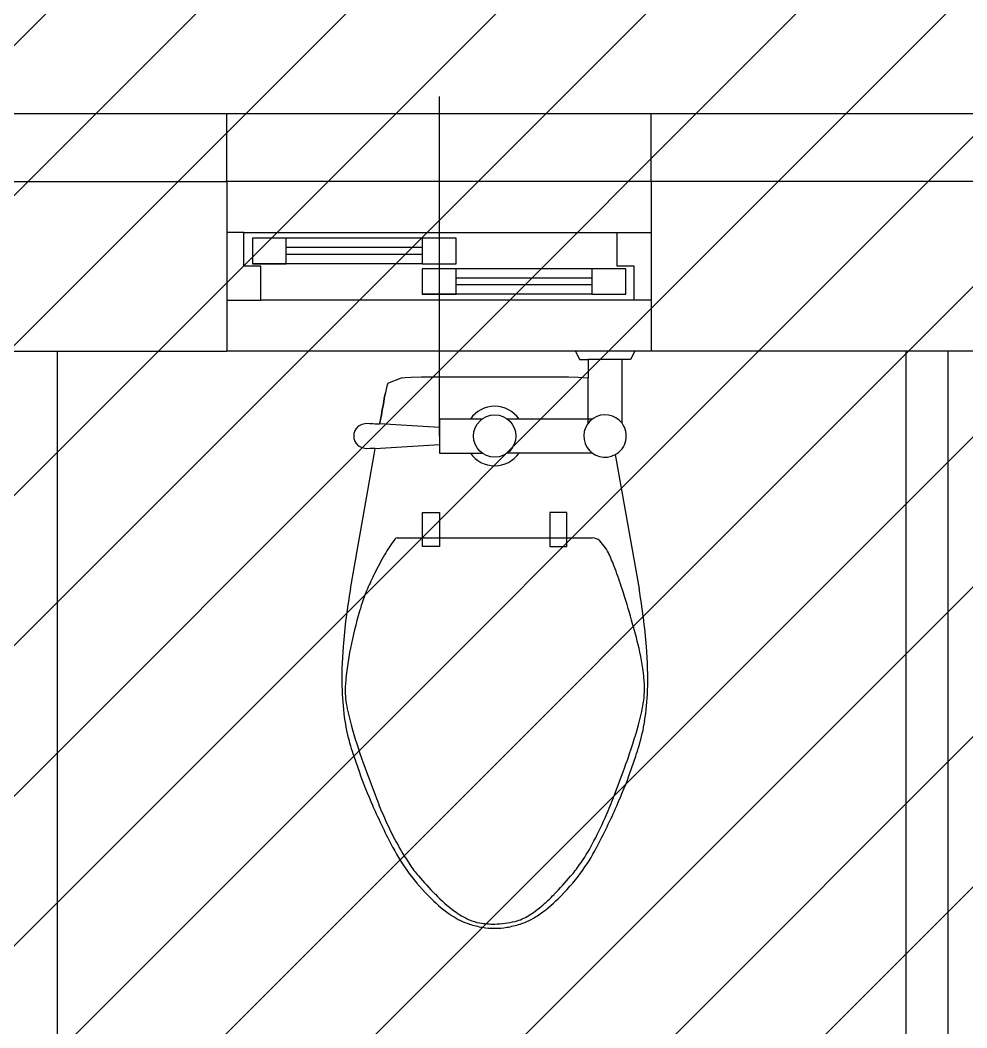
# Model space of a CAD drawing. Header units: millimetres. Extents: x 83956 to 461956, y 36707 to 125807.
# Drawn here: x 101952 to 103067, y 56504 to 57691 of the extents above; entities that cross this region are included whole.
import ezdxf

# ---------------------------------------------------------------- set-up
doc = ezdxf.new("R2010")
doc.units = ezdxf.units.MM
doc.header["$LTSCALE"] = 100
doc.header["$MEASUREMENT"] = 0
doc.layers.add('ARCH', color=9, linetype='CONTINUOUS')
doc.layers.add('PIPE', color=3, linetype='CONTINUOUS')

msp = doc.modelspace()

# ---------------------------------------------------------------- hatches: boundary and pattern name
at = {"layer": 'PIPE', "ltscale": 2}
h = msp.add_hatch(dxfattribs=at)
h.set_pattern_fill('ANSI31', color=1, scale=1000, style=0)
h.set_pattern_definition([(45, (-1537911.26, -8621795.84), (-88.3883476, 88.3883476), [])])
h.paths.add_polyline_path([(97388, 57950.6), (106611.1, 57950.6), (106611.1, 53615.1), (97388, 53615.1)])

# ---------------------------------------------------------------- linework, layer by layer
at = {"layer": 'ARCH', "linetype": 'ByBlock', "ltscale": 2}
for p, q in [((102445.3, 57601.3), (102445.3, 57201.3)), ((95115, 57581.3), (106015.3, 57581.3)), ((102195.3, 57501.3), (102195.3, 57581.3)), ((102695.3, 57501.3), (102695.3, 57581.3)), ((102695.3, 57501.3), (102195.3, 57501.3)), ((102215.3, 57441.3), (102195.3, 57441.3)), ((102195.3, 57441.3), (102195.3, 57416.3)), ((102215.3, 57441.3), (102655.3, 57441.3)), ((102215.3, 57401.3), (102215.3, 57441.3)), ((102655.3, 57401.3), (102655.3, 57441.3)), ((102655.3, 57441.3), (102695.3, 57441.3)), ((102695.3, 57441.3), (102695.3, 57416.3)), ((102265.3, 57434.3), (102225.3, 57434.3)), ((102225.3, 57434.3), (102225.3, 57404.3)), ((102425.3, 57434.3), (102265.3, 57434.3)), ((102265.3, 57404.3), (102265.3, 57434.3)), ((102465.3, 57434.3), (102425.3, 57434.3)), ((102425.3, 57434.3), (102425.3, 57404.3)), ((102465.3, 57404.3), (102465.3, 57434.3)), ((102425.3, 57423.3), (102265.3, 57423.3)), ((102425.3, 57415.3), (102265.3, 57415.3)), ((102235.3, 57401.3), (102215.3, 57401.3)), ((102425.3, 57404.3), (102225.3, 57404.3)), ((102225.3, 57404.3), (102265.3, 57404.3)), ((102235.3, 57361.3), (102235.3, 57401.3)), ((102425.3, 57404.3), (102465.3, 57404.3)), ((102465.3, 57398.3), (102425.3, 57398.3)), ((102425.3, 57398.3), (102425.3, 57368.3)), ((102625.3, 57398.3), (102465.3, 57398.3)), ((102465.3, 57368.3), (102465.3, 57398.3)), ((102665.3, 57398.3), (102625.3, 57398.3)), ((102625.3, 57398.3), (102625.3, 57368.3)), ((102675.3, 57401.3), (102655.3, 57401.3)), ((102665.3, 57368.3), (102665.3, 57398.3)), ((102675.3, 57361.3), (102675.3, 57401.3)), ((102195.3, 57386.3), (102195.3, 57361.3)), ((102625.3, 57387.3), (102465.3, 57387.3)), ((102695.3, 57386.3), (102695.3, 57361.3)), ((102625.3, 57379.3), (102465.3, 57379.3)), ((102195.3, 57361.3), (102235.3, 57361.3)), ((102675.3, 57361.3), (102235.3, 57361.3)), ((102625.3, 57368.3), (102425.3, 57368.3)), ((102425.3, 57368.3), (102465.3, 57368.3)), ((102625.3, 57368.3), (102665.3, 57368.3)), ((102695.3, 57361.3), (102675.3, 57361.3)), ((102695.3, 57301.3), (102195.3, 57301.3))]:
    msp.add_line(p, q, dxfattribs=at)
at = {"layer": 'ARCH', "ltscale": 2}
for p, q in [((95115.1, 57581.3), (106015.3, 57581.3)), ((101595.3, 57501.3), (102195.3, 57501.3)), ((102195.3, 57501.3), (102195.3, 57301.3)), ((102695.3, 57501.3), (102695.3, 57301.3)), ((104445.3, 57501.3), (102695.3, 57501.3)), ((101595.3, 57301.3), (102195.3, 57301.3)), ((104445.3, 57301.3), (102695.3, 57301.3))]:
    msp.add_line(p, q, dxfattribs=at)
at = {"layer": 'ARCH'}
for p, q in [((101995.3, 57301.3), (101995.3, 55201.3)), ((102605.9, 57301.3), (102610.9, 57291.3)), ((102675.9, 57301.3), (102670.9, 57291.3)), ((102995.3, 57301.3), (102995.3, 55901.7)), ((103045.3, 55951.7), (103045.3, 57301.3)), ((102610.9, 57291.3), (102620.9, 57291.3)), ((102660.9, 57291.3), (102620.9, 57291.3)), ((102620.9, 57291.3), (102620.9, 57270)), ((102660.9, 57216.3), (102660.9, 57291.3)), ((102670.9, 57291.3), (102660.9, 57291.3)), ((102670.9, 57291.3), (102660.9, 57291.3)), ((102384.8, 57263.7), (102383.9, 57260.2)), ((102384.8, 57263.7), (102400.9, 57270)), ((102400.9, 57270), (102405.4, 57270.3)), ((102405.4, 57270.3), (102412.6, 57270.7)), ((102412.6, 57270.7), (102424.1, 57271.2)), ((102424.1, 57271.2), (102510.9, 57271.2)), ((102510.9, 57271.2), (102597.7, 57271.2)), ((102597.7, 57271.2), (102609.3, 57270.7)), ((102609.3, 57270.7), (102620.9, 57270)), ((102620.9, 57216.3), (102620.9, 57270)), ((102380.8, 57245.8), (102382.1, 57252.3)), ((102382.1, 57252.3), (102380.8, 57245.8)), ((102380.8, 57245.8), (102382.1, 57252.3)), ((102382.1, 57252.3), (102380.8, 57245.8)), ((102380.8, 57245.8), (102382.1, 57252.3)), ((102382.1, 57252.3), (102380.8, 57245.8)), ((102380.8, 57245.8), (102382.1, 57252.3)), ((102382.1, 57252.3), (102380.8, 57245.8)), ((102380.8, 57245.8), (102382.1, 57252.3)), ((102382.1, 57252.3), (102380.8, 57245.8)), ((102380.8, 57245.8), (102382.1, 57252.3)), ((102382.1, 57252.3), (102380.8, 57245.8)), ((102380.8, 57245.8), (102382.1, 57252.3)), ((102382.1, 57252.3), (102380.8, 57245.8)), ((102380.8, 57245.8), (102382.1, 57252.3)), ((102382.1, 57252.3), (102380.8, 57245.8)), ((102380.8, 57245.8), (102382.1, 57252.3)), ((102382.1, 57252.3), (102380.8, 57245.8)), ((102380.8, 57245.8), (102382.1, 57252.3)), ((102382.1, 57252.3), (102380.8, 57245.8)), ((102380.8, 57245.8), (102382.1, 57252.3)), ((102382.1, 57252.3), (102380.8, 57245.8)), ((102380.8, 57245.8), (102382.1, 57252.3)), ((102382.1, 57252.3), (102380.8, 57245.8)), ((102380.8, 57245.8), (102382.1, 57252.3)), ((102382.1, 57252.3), (102380.8, 57245.8)), ((102380.8, 57245.8), (102382.1, 57252.3)), ((102382.1, 57252.3), (102380.8, 57245.8)), ((102380.8, 57245.8), (102382.1, 57252.3)), ((102382.1, 57252.3), (102380.8, 57245.8)), ((102380.8, 57245.8), (102382.1, 57252.3)), ((102382.1, 57252.3), (102380.8, 57245.8)), ((102380.8, 57245.8), (102382.1, 57252.3)), ((102382.1, 57252.3), (102380.8, 57245.8)), ((102380.8, 57245.8), (102382.1, 57252.3)), ((102382.1, 57252.3), (102380.8, 57245.8)), ((102380.8, 57245.8), (102382.1, 57252.3)), ((102382.1, 57252.3), (102380.8, 57245.8)), ((102380.8, 57245.8), (102382.1, 57252.3)), ((102382.1, 57252.3), (102380.8, 57245.8)), ((102380.8, 57245.8), (102382.1, 57252.3)), ((102382.1, 57252.3), (102380.8, 57245.8)), ((102380.8, 57245.8), (102382.1, 57252.3)), ((102382.1, 57252.3), (102380.8, 57245.8)), ((102380.8, 57245.8), (102382.1, 57252.3)), ((102382.1, 57252.3), (102380.8, 57245.8)), ((102380.8, 57245.8), (102382.1, 57252.3)), ((102382.1, 57252.3), (102380.8, 57245.8)), ((102380.8, 57245.8), (102382.1, 57252.3)), ((102382.1, 57252.3), (102380.8, 57245.8)), ((102380.8, 57245.8), (102382.1, 57252.3)), ((102382.1, 57252.3), (102380.8, 57245.8)), ((102383, 57256.6), (102382.1, 57252.3)), ((102383.9, 57260.2), (102383, 57256.6)), ((102379.3, 57237.1), (102380.1, 57241.6)), ((102380.1, 57241.6), (102379.3, 57237.1)), ((102379.3, 57237.1), (102380.1, 57241.6)), ((102380.1, 57241.6), (102379.3, 57237.1)), ((102379.3, 57237.1), (102380.1, 57241.6)), ((102380.1, 57241.6), (102379.3, 57237.1)), ((102379.3, 57237.1), (102380.1, 57241.6)), ((102380.1, 57241.6), (102379.3, 57237.1)), ((102379.3, 57237.1), (102380.1, 57241.6)), ((102380.1, 57241.6), (102379.3, 57237.1)), ((102379.3, 57237.1), (102380.1, 57241.6)), ((102380.1, 57241.6), (102379.3, 57237.1)), ((102379.3, 57237.1), (102380.1, 57241.6)), ((102380.1, 57241.6), (102379.3, 57237.1)), ((102379.3, 57237.1), (102380.1, 57241.6)), ((102380.1, 57241.6), (102379.3, 57237.1)), ((102379.3, 57237.1), (102380.1, 57241.6)), ((102380.1, 57241.6), (102379.3, 57237.1)), ((102379.3, 57237.1), (102380.1, 57241.6)), ((102380.1, 57241.6), (102379.3, 57237.1)), ((102379.3, 57237.1), (102380.1, 57241.6)), ((102380.1, 57241.6), (102379.3, 57237.1)), ((102379.3, 57237.1), (102380.1, 57241.6)), ((102380.1, 57241.6), (102379.3, 57237.1)), ((102379.3, 57237.1), (102380.1, 57241.6)), ((102380.1, 57241.6), (102379.3, 57237.1)), ((102379.3, 57237.1), (102380.1, 57241.6)), ((102380.1, 57241.6), (102379.3, 57237.1)), ((102379.3, 57237.1), (102380.1, 57241.6)), ((102380.1, 57241.6), (102379.3, 57237.1)), ((102379.3, 57237.1), (102380.1, 57241.6)), ((102380.1, 57241.6), (102379.3, 57237.1)), ((102379.3, 57237.1), (102380.1, 57241.6)), ((102380.1, 57241.6), (102379.3, 57237.1)), ((102379.3, 57237.1), (102380.1, 57241.6)), ((102380.1, 57241.6), (102379.3, 57237.1)), ((102379.3, 57237.1), (102380.1, 57241.6)), ((102380.1, 57241.6), (102379.3, 57237.1)), ((102379.3, 57237.1), (102380.1, 57241.6)), ((102380.1, 57241.6), (102379.3, 57237.1)), ((102379.3, 57237.1), (102380.1, 57241.6)), ((102380.1, 57241.6), (102379.3, 57237.1)), ((102379.3, 57237.1), (102380.1, 57241.6)), ((102380.1, 57241.6), (102379.3, 57237.1)), ((102379.3, 57237.1), (102380.1, 57241.6)), ((102380.1, 57241.6), (102379.3, 57237.1)), ((102379.3, 57237.1), (102380.1, 57241.6)), ((102380.1, 57241.6), (102379.3, 57237.1)), ((102379.3, 57237.1), (102380.1, 57241.6)), ((102380.1, 57241.6), (102379.3, 57237.1)), ((102379.3, 57237.1), (102380.1, 57241.6)), ((102380.1, 57241.6), (102379.3, 57237.1)), ((102380.1, 57241.6), (102380.8, 57245.8)), ((102380.8, 57245.8), (102380.1, 57241.6)), ((102380.1, 57241.6), (102380.8, 57245.8)), ((102380.8, 57245.8), (102380.1, 57241.6)), ((102380.1, 57241.6), (102380.8, 57245.8)), ((102380.8, 57245.8), (102380.1, 57241.6)), ((102380.1, 57241.6), (102380.8, 57245.8)), ((102380.8, 57245.8), (102380.1, 57241.6)), ((102380.1, 57241.6), (102380.8, 57245.8)), ((102380.8, 57245.8), (102380.1, 57241.6)), ((102380.1, 57241.6), (102380.8, 57245.8)), ((102380.8, 57245.8), (102380.1, 57241.6)), ((102380.1, 57241.6), (102380.8, 57245.8)), ((102380.8, 57245.8), (102380.1, 57241.6)), ((102380.1, 57241.6), (102380.8, 57245.8)), ((102380.8, 57245.8), (102380.1, 57241.6)), ((102380.1, 57241.6), (102380.8, 57245.8)), ((102380.8, 57245.8), (102380.1, 57241.6)), ((102380.1, 57241.6), (102380.8, 57245.8)), ((102380.8, 57245.8), (102380.1, 57241.6)), ((102380.1, 57241.6), (102380.8, 57245.8)), ((102380.8, 57245.8), (102380.1, 57241.6)), ((102380.1, 57241.6), (102380.8, 57245.8)), ((102380.8, 57245.8), (102380.1, 57241.6)), ((102380.1, 57241.6), (102380.8, 57245.8)), ((102380.8, 57245.8), (102380.1, 57241.6)), ((102380.1, 57241.6), (102380.8, 57245.8)), ((102380.8, 57245.8), (102380.1, 57241.6)), ((102380.1, 57241.6), (102380.8, 57245.8)), ((102380.8, 57245.8), (102380.1, 57241.6)), ((102380.1, 57241.6), (102380.8, 57245.8)), ((102380.8, 57245.8), (102380.1, 57241.6)), ((102380.1, 57241.6), (102380.8, 57245.8)), ((102380.8, 57245.8), (102380.1, 57241.6)), ((102380.1, 57241.6), (102380.8, 57245.8)), ((102380.8, 57245.8), (102380.1, 57241.6)), ((102380.1, 57241.6), (102380.8, 57245.8)), ((102380.8, 57245.8), (102380.1, 57241.6)), ((102380.1, 57241.6), (102380.8, 57245.8)), ((102380.8, 57245.8), (102380.1, 57241.6)), ((102380.1, 57241.6), (102380.8, 57245.8)), ((102380.8, 57245.8), (102380.1, 57241.6)), ((102380.1, 57241.6), (102380.8, 57245.8)), ((102380.8, 57245.8), (102380.1, 57241.6)), ((102380.1, 57241.6), (102380.8, 57245.8)), ((102380.8, 57245.8), (102380.1, 57241.6)), ((102380.1, 57241.6), (102380.8, 57245.8)), ((102380.8, 57245.8), (102380.1, 57241.6)), ((102380.1, 57241.6), (102380.8, 57245.8)), ((102380.8, 57245.8), (102380.1, 57241.6)), ((102380.1, 57241.6), (102380.8, 57245.8)), ((102380.8, 57245.8), (102380.1, 57241.6)), ((102377.3, 57226.3), (102378.4, 57232.1)), ((102378.4, 57232.1), (102377.3, 57226.3)), ((102377.3, 57226.3), (102378.4, 57232.1)), ((102378.4, 57232.1), (102377.3, 57226.3)), ((102377.3, 57226.3), (102378.4, 57232.1)), ((102378.4, 57232.1), (102377.3, 57226.3)), ((102377.3, 57226.3), (102378.4, 57232.1)), ((102378.4, 57232.1), (102377.3, 57226.3)), ((102377.3, 57226.3), (102378.4, 57232.1)), ((102378.4, 57232.1), (102377.3, 57226.3)), ((102377.3, 57226.3), (102378.4, 57232.1)), ((102378.4, 57232.1), (102377.3, 57226.3)), ((102377.3, 57226.3), (102378.4, 57232.1)), ((102378.4, 57232.1), (102377.3, 57226.3)), ((102377.3, 57226.3), (102378.4, 57232.1)), ((102378.4, 57232.1), (102377.3, 57226.3)), ((102377.3, 57226.3), (102378.4, 57232.1)), ((102378.4, 57232.1), (102377.3, 57226.3)), ((102377.3, 57226.3), (102378.4, 57232.1)), ((102378.4, 57232.1), (102377.3, 57226.3)), ((102377.3, 57226.3), (102378.4, 57232.1)), ((102378.4, 57232.1), (102377.3, 57226.3)), ((102377.3, 57226.3), (102378.4, 57232.1)), ((102378.4, 57232.1), (102377.3, 57226.3)), ((102377.3, 57226.3), (102378.4, 57232.1)), ((102378.4, 57232.1), (102377.3, 57226.3)), ((102377.3, 57226.3), (102378.4, 57232.1)), ((102378.4, 57232.1), (102377.3, 57226.3)), ((102377.3, 57226.3), (102378.4, 57232.1)), ((102378.4, 57232.1), (102377.3, 57226.3)), ((102377.3, 57226.3), (102378.4, 57232.1)), ((102378.4, 57232.1), (102377.3, 57226.3)), ((102377.3, 57226.3), (102378.4, 57232.1)), ((102378.4, 57232.1), (102377.3, 57226.3)), ((102377.3, 57226.3), (102378.4, 57232.1)), ((102378.4, 57232.1), (102377.3, 57226.3)), ((102377.3, 57226.3), (102378.4, 57232.1)), ((102378.4, 57232.1), (102377.3, 57226.3)), ((102377.3, 57226.3), (102378.4, 57232.1)), ((102378.4, 57232.1), (102377.3, 57226.3)), ((102377.3, 57226.3), (102378.4, 57232.1)), ((102378.4, 57232.1), (102377.3, 57226.3)), ((102377.3, 57226.3), (102378.4, 57232.1)), ((102378.4, 57232.1), (102377.3, 57226.3)), ((102377.3, 57226.3), (102378.4, 57232.1)), ((102378.4, 57232.1), (102377.3, 57226.3)), ((102377.3, 57226.3), (102378.4, 57232.1)), ((102378.4, 57232.1), (102377.3, 57226.3)), ((102377.3, 57226.3), (102378.4, 57232.1)), ((102378.4, 57232.1), (102377.3, 57226.3)), ((102377.3, 57226.3), (102378.4, 57232.1)), ((102378.4, 57232.1), (102377.3, 57226.3)), ((102378.4, 57232.1), (102379.3, 57237.1)), ((102379.3, 57237.1), (102378.4, 57232.1)), ((102378.4, 57232.1), (102379.3, 57237.1)), ((102379.3, 57237.1), (102378.4, 57232.1)), ((102378.4, 57232.1), (102379.3, 57237.1)), ((102379.3, 57237.1), (102378.4, 57232.1)), ((102378.4, 57232.1), (102379.3, 57237.1)), ((102379.3, 57237.1), (102378.4, 57232.1)), ((102378.4, 57232.1), (102379.3, 57237.1)), ((102379.3, 57237.1), (102378.4, 57232.1)), ((102378.4, 57232.1), (102379.3, 57237.1)), ((102379.3, 57237.1), (102378.4, 57232.1)), ((102378.4, 57232.1), (102379.3, 57237.1)), ((102379.3, 57237.1), (102378.4, 57232.1)), ((102378.4, 57232.1), (102379.3, 57237.1)), ((102379.3, 57237.1), (102378.4, 57232.1)), ((102378.4, 57232.1), (102379.3, 57237.1)), ((102379.3, 57237.1), (102378.4, 57232.1)), ((102378.4, 57232.1), (102379.3, 57237.1)), ((102379.3, 57237.1), (102378.4, 57232.1)), ((102378.4, 57232.1), (102379.3, 57237.1)), ((102379.3, 57237.1), (102378.4, 57232.1)), ((102378.4, 57232.1), (102379.3, 57237.1)), ((102379.3, 57237.1), (102378.4, 57232.1)), ((102378.4, 57232.1), (102379.3, 57237.1)), ((102379.3, 57237.1), (102378.4, 57232.1)), ((102378.4, 57232.1), (102379.3, 57237.1)), ((102379.3, 57237.1), (102378.4, 57232.1)), ((102378.4, 57232.1), (102379.3, 57237.1)), ((102379.3, 57237.1), (102378.4, 57232.1)), ((102378.4, 57232.1), (102379.3, 57237.1)), ((102379.3, 57237.1), (102378.4, 57232.1)), ((102378.4, 57232.1), (102379.3, 57237.1)), ((102379.3, 57237.1), (102378.4, 57232.1)), ((102378.4, 57232.1), (102379.3, 57237.1)), ((102379.3, 57237.1), (102378.4, 57232.1)), ((102378.4, 57232.1), (102379.3, 57237.1)), ((102379.3, 57237.1), (102378.4, 57232.1)), ((102378.4, 57232.1), (102379.3, 57237.1)), ((102379.3, 57237.1), (102378.4, 57232.1)), ((102378.4, 57232.1), (102379.3, 57237.1)), ((102379.3, 57237.1), (102378.4, 57232.1)), ((102378.4, 57232.1), (102379.3, 57237.1)), ((102379.3, 57237.1), (102378.4, 57232.1)), ((102378.4, 57232.1), (102379.3, 57237.1)), ((102379.3, 57237.1), (102378.4, 57232.1)), ((102378.4, 57232.1), (102379.3, 57237.1)), ((102379.3, 57237.1), (102378.4, 57232.1)), ((102378.4, 57232.1), (102379.3, 57237.1)), ((102379.3, 57237.1), (102378.4, 57232.1)), ((102378.4, 57232.1), (102379.3, 57237.1)), ((102379.3, 57237.1), (102378.4, 57232.1)), ((102350.9, 57213.2), (102354.9, 57215.4)), ((102350.9, 57213.2), (102354.9, 57215.4)), ((102350.9, 57213.2), (102354.9, 57215.4)), ((102350.9, 57213.2), (102354.9, 57215.4)), ((102350.9, 57213.2), (102354.9, 57215.4)), ((102350.9, 57213.2), (102354.9, 57215.4)), ((102350.9, 57213.2), (102354.9, 57215.4)), ((102350.9, 57213.2), (102354.9, 57215.4)), ((102350.9, 57213.2), (102354.9, 57215.4)), ((102350.9, 57213.2), (102354.9, 57215.4)), ((102350.9, 57213.2), (102354.9, 57215.4)), ((102350.9, 57213.2), (102354.9, 57215.4)), ((102350.9, 57213.2), (102354.9, 57215.4)), ((102350.9, 57213.2), (102354.9, 57215.4)), ((102350.9, 57213.2), (102354.9, 57215.4)), ((102350.9, 57213.2), (102354.9, 57215.4)), ((102350.9, 57213.2), (102354.9, 57215.4)), ((102350.9, 57213.2), (102354.9, 57215.4)), ((102350.9, 57213.2), (102354.9, 57215.4)), ((102350.9, 57213.2), (102354.9, 57215.4)), ((102350.9, 57213.2), (102354.9, 57215.4)), ((102350.9, 57213.2), (102354.9, 57215.4)), ((102350.9, 57213.2), (102354.9, 57215.4)), ((102350.9, 57213.2), (102354.9, 57215.4)), ((102350.9, 57213.2), (102354.9, 57215.4)), ((102350.9, 57213.2), (102354.9, 57215.4)), ((102350.9, 57213.2), (102354.9, 57215.4)), ((102350.9, 57213.2), (102354.9, 57215.4)), ((102354.9, 57215.4), (102359.3, 57216.3)), ((102354.9, 57215.4), (102359.3, 57216.3)), ((102354.9, 57215.4), (102359.3, 57216.3)), ((102354.9, 57215.4), (102359.3, 57216.3)), ((102354.9, 57215.4), (102359.3, 57216.3)), ((102354.9, 57215.4), (102359.3, 57216.3)), ((102354.9, 57215.4), (102359.3, 57216.3)), ((102354.9, 57215.4), (102359.3, 57216.3)), ((102354.9, 57215.4), (102359.3, 57216.3)), ((102354.9, 57215.4), (102359.3, 57216.3)), ((102354.9, 57215.4), (102359.3, 57216.3)), ((102354.9, 57215.4), (102359.3, 57216.3)), ((102354.9, 57215.4), (102359.3, 57216.3)), ((102354.9, 57215.4), (102359.3, 57216.3)), ((102354.9, 57215.4), (102359.3, 57216.3)), ((102354.9, 57215.4), (102359.3, 57216.3)), ((102354.9, 57215.4), (102359.3, 57216.3)), ((102354.9, 57215.4), (102359.3, 57216.3)), ((102354.9, 57215.4), (102359.3, 57216.3)), ((102354.9, 57215.4), (102359.3, 57216.3)), ((102354.9, 57215.4), (102359.3, 57216.3)), ((102354.9, 57215.4), (102359.3, 57216.3)), ((102354.9, 57215.4), (102359.3, 57216.3)), ((102354.9, 57215.4), (102359.3, 57216.3)), ((102354.9, 57215.4), (102359.3, 57216.3)), ((102354.9, 57215.4), (102359.3, 57216.3)), ((102354.9, 57215.4), (102359.3, 57216.3)), ((102354.9, 57215.4), (102359.3, 57216.3)), ((102359.3, 57216.3), (102363.6, 57216.1)), ((102359.3, 57216.3), (102363.6, 57216.1)), ((102359.3, 57216.3), (102363.6, 57216.1)), ((102359.3, 57216.3), (102363.6, 57216.1)), ((102359.3, 57216.3), (102363.6, 57216.1)), ((102359.3, 57216.3), (102363.6, 57216.1)), ((102359.3, 57216.3), (102363.6, 57216.1)), ((102359.3, 57216.3), (102363.6, 57216.1)), ((102359.3, 57216.3), (102363.6, 57216.1)), ((102359.3, 57216.3), (102363.6, 57216.1)), ((102359.3, 57216.3), (102363.6, 57216.1)), ((102359.3, 57216.3), (102363.6, 57216.1)), ((102359.3, 57216.3), (102363.6, 57216.1)), ((102359.3, 57216.3), (102363.6, 57216.1)), ((102359.3, 57216.3), (102363.6, 57216.1)), ((102359.3, 57216.3), (102363.6, 57216.1)), ((102359.3, 57216.3), (102363.6, 57216.1)), ((102359.3, 57216.3), (102363.6, 57216.1)), ((102359.3, 57216.3), (102363.6, 57216.1)), ((102359.3, 57216.3), (102363.6, 57216.1)), ((102359.3, 57216.3), (102363.6, 57216.1)), ((102359.3, 57216.3), (102363.6, 57216.1)), ((102359.3, 57216.3), (102363.6, 57216.1)), ((102359.3, 57216.3), (102363.6, 57216.1)), ((102359.3, 57216.3), (102363.6, 57216.1)), ((102359.3, 57216.3), (102363.6, 57216.1)), ((102359.3, 57216.3), (102363.6, 57216.1)), ((102359.3, 57216.3), (102363.6, 57216.1)), ((102363.6, 57216.1), (102367.1, 57215.9)), ((102363.6, 57216.1), (102367.1, 57215.9)), ((102363.6, 57216.1), (102367.1, 57215.9)), ((102363.6, 57216.1), (102367.1, 57215.9)), ((102363.6, 57216.1), (102367.1, 57215.9)), ((102363.6, 57216.1), (102367.1, 57215.9)), ((102363.6, 57216.1), (102367.1, 57215.9)), ((102363.6, 57216.1), (102367.1, 57215.9)), ((102363.6, 57216.1), (102367.1, 57215.9)), ((102363.6, 57216.1), (102367.1, 57215.9)), ((102363.6, 57216.1), (102367.1, 57215.9)), ((102363.6, 57216.1), (102367.1, 57215.9)), ((102363.6, 57216.1), (102367.1, 57215.9)), ((102363.6, 57216.1), (102367.1, 57215.9)), ((102363.6, 57216.1), (102367.1, 57215.9)), ((102363.6, 57216.1), (102367.1, 57215.9)), ((102363.6, 57216.1), (102367.1, 57215.9)), ((102363.6, 57216.1), (102367.1, 57215.9)), ((102363.6, 57216.1), (102367.1, 57215.9)), ((102363.6, 57216.1), (102367.1, 57215.9)), ((102363.6, 57216.1), (102367.1, 57215.9)), ((102363.6, 57216.1), (102367.1, 57215.9)), ((102363.6, 57216.1), (102367.1, 57215.9)), ((102363.6, 57216.1), (102367.1, 57215.9)), ((102363.6, 57216.1), (102367.1, 57215.9)), ((102363.6, 57216.1), (102367.1, 57215.9)), ((102363.6, 57216.1), (102367.1, 57215.9)), ((102363.6, 57216.1), (102367.1, 57215.9)), ((102367.1, 57215.9), (102370.2, 57215.8)), ((102367.1, 57215.9), (102370.2, 57215.8)), ((102367.1, 57215.9), (102370.2, 57215.8)), ((102367.1, 57215.9), (102370.2, 57215.8)), ((102367.1, 57215.9), (102370.2, 57215.8)), ((102367.1, 57215.9), (102370.2, 57215.8)), ((102367.1, 57215.9), (102370.2, 57215.8)), ((102367.1, 57215.9), (102370.2, 57215.8)), ((102367.1, 57215.9), (102370.2, 57215.8)), ((102367.1, 57215.9), (102370.2, 57215.8)), ((102367.1, 57215.9), (102370.2, 57215.8)), ((102367.1, 57215.9), (102370.2, 57215.8)), ((102367.1, 57215.9), (102370.2, 57215.8)), ((102367.1, 57215.9), (102370.2, 57215.8)), ((102367.1, 57215.9), (102370.2, 57215.8)), ((102367.1, 57215.9), (102370.2, 57215.8)), ((102367.1, 57215.9), (102370.2, 57215.8)), ((102367.1, 57215.9), (102370.2, 57215.8)), ((102367.1, 57215.9), (102370.2, 57215.8)), ((102367.1, 57215.9), (102370.2, 57215.8)), ((102367.1, 57215.9), (102370.2, 57215.8)), ((102367.1, 57215.9), (102370.2, 57215.8)), ((102367.1, 57215.9), (102370.2, 57215.8)), ((102367.1, 57215.9), (102370.2, 57215.8)), ((102367.1, 57215.9), (102370.2, 57215.8)), ((102367.1, 57215.9), (102370.2, 57215.8)), ((102367.1, 57215.9), (102370.2, 57215.8)), ((102367.1, 57215.9), (102370.2, 57215.8)), ((102370.2, 57215.8), (102375.3, 57215.5)), ((102370.2, 57215.8), (102375.3, 57215.5)), ((102370.2, 57215.8), (102375.3, 57215.5)), ((102370.2, 57215.8), (102375.3, 57215.5)), ((102370.2, 57215.8), (102375.3, 57215.5)), ((102370.2, 57215.8), (102375.3, 57215.5)), ((102370.2, 57215.8), (102375.3, 57215.5)), ((102370.2, 57215.8), (102375.3, 57215.5)), ((102370.2, 57215.8), (102375.3, 57215.5)), ((102370.2, 57215.8), (102375.3, 57215.5)), ((102370.2, 57215.8), (102375.3, 57215.5)), ((102370.2, 57215.8), (102375.3, 57215.5)), ((102370.2, 57215.8), (102375.3, 57215.5)), ((102370.2, 57215.8), (102375.3, 57215.5)), ((102370.2, 57215.8), (102375.3, 57215.5)), ((102370.2, 57215.8), (102375.3, 57215.5)), ((102370.2, 57215.8), (102375.3, 57215.5)), ((102370.2, 57215.8), (102375.3, 57215.5)), ((102370.2, 57215.8), (102375.3, 57215.5)), ((102370.2, 57215.8), (102375.3, 57215.5)), ((102370.2, 57215.8), (102375.3, 57215.5)), ((102370.2, 57215.8), (102375.3, 57215.5)), ((102370.2, 57215.8), (102375.3, 57215.5)), ((102370.2, 57215.8), (102375.3, 57215.5)), ((102370.2, 57215.8), (102375.3, 57215.5)), ((102370.2, 57215.8), (102375.3, 57215.5)), ((102370.2, 57215.8), (102375.3, 57215.5)), ((102370.2, 57215.8), (102375.3, 57215.5)), ((102377.3, 57226.3), (102375.3, 57215.5)), ((102377.3, 57226.3), (102375.3, 57215.5)), ((102377.3, 57226.3), (102375.3, 57215.5)), ((102377.3, 57226.3), (102375.3, 57215.5)), ((102377.3, 57226.3), (102375.3, 57215.5)), ((102377.3, 57226.3), (102375.3, 57215.5)), ((102377.3, 57226.3), (102375.3, 57215.5)), ((102377.3, 57226.3), (102375.3, 57215.5)), ((102377.3, 57226.3), (102375.3, 57215.5)), ((102377.3, 57226.3), (102375.3, 57215.5)), ((102377.3, 57226.3), (102375.3, 57215.5)), ((102377.3, 57226.3), (102375.3, 57215.5)), ((102377.3, 57226.3), (102375.3, 57215.5)), ((102377.3, 57226.3), (102375.3, 57215.5)), ((102377.3, 57226.3), (102375.3, 57215.5)), ((102377.3, 57226.3), (102375.3, 57215.5)), ((102377.3, 57226.3), (102375.3, 57215.5)), ((102377.3, 57226.3), (102375.3, 57215.5)), ((102377.3, 57226.3), (102375.3, 57215.5)), ((102377.3, 57226.3), (102375.3, 57215.5)), ((102377.3, 57226.3), (102375.3, 57215.5)), ((102377.3, 57226.3), (102375.3, 57215.5)), ((102377.3, 57226.3), (102375.3, 57215.5)), ((102377.3, 57226.3), (102375.3, 57215.5)), ((102377.3, 57226.3), (102375.3, 57215.5)), ((102377.3, 57226.3), (102375.3, 57215.5)), ((102375.3, 57215.5), (102376.2, 57220.4)), ((102375.3, 57215.5), (102376.2, 57220.4)), ((102375.3, 57215.5), (102376.2, 57220.4)), ((102375.3, 57215.5), (102376.2, 57220.4)), ((102375.3, 57215.5), (102376.2, 57220.4)), ((102375.3, 57215.5), (102376.2, 57220.4)), ((102375.3, 57215.5), (102376.2, 57220.4)), ((102375.3, 57215.5), (102376.2, 57220.4)), ((102375.3, 57215.5), (102376.2, 57220.4)), ((102375.3, 57215.5), (102376.2, 57220.4)), ((102375.3, 57215.5), (102376.2, 57220.4)), ((102375.3, 57215.5), (102376.2, 57220.4)), ((102375.3, 57215.5), (102376.2, 57220.4)), ((102375.3, 57215.5), (102376.2, 57220.4)), ((102375.3, 57215.5), (102376.2, 57220.4)), ((102375.3, 57215.5), (102376.2, 57220.4)), ((102375.3, 57215.5), (102376.2, 57220.4)), ((102375.3, 57215.5), (102376.2, 57220.4)), ((102375.3, 57215.5), (102376.2, 57220.4)), ((102375.3, 57215.5), (102376.2, 57220.4)), ((102375.3, 57215.5), (102376.2, 57220.4)), ((102375.3, 57215.5), (102376.2, 57220.4)), ((102375.3, 57215.5), (102376.2, 57220.4)), ((102375.3, 57215.5), (102376.2, 57220.4)), ((102375.3, 57215.5), (102376.2, 57220.4)), ((102375.3, 57215.5), (102376.2, 57220.4)), ((102375.3, 57215.5), (102376.2, 57220.4)), ((102375.3, 57215.5), (102376.2, 57220.4)), ((102445.9, 57211.3), (102375.3, 57215.5)), ((102376.2, 57220.4), (102377.3, 57226.3)), ((102376.2, 57220.4), (102377.3, 57226.3)), ((102376.2, 57220.4), (102377.3, 57226.3)), ((102376.2, 57220.4), (102377.3, 57226.3)), ((102376.2, 57220.4), (102377.3, 57226.3)), ((102376.2, 57220.4), (102377.3, 57226.3)), ((102376.2, 57220.4), (102377.3, 57226.3)), ((102376.2, 57220.4), (102377.3, 57226.3)), ((102376.2, 57220.4), (102377.3, 57226.3)), ((102376.2, 57220.4), (102377.3, 57226.3)), ((102376.2, 57220.4), (102377.3, 57226.3)), ((102376.2, 57220.4), (102377.3, 57226.3)), ((102376.2, 57220.4), (102377.3, 57226.3)), ((102376.2, 57220.4), (102377.3, 57226.3)), ((102376.2, 57220.4), (102377.3, 57226.3)), ((102376.2, 57220.4), (102377.3, 57226.3)), ((102376.2, 57220.4), (102377.3, 57226.3)), ((102376.2, 57220.4), (102377.3, 57226.3)), ((102376.2, 57220.4), (102377.3, 57226.3)), ((102376.2, 57220.4), (102377.3, 57226.3)), ((102376.2, 57220.4), (102377.3, 57226.3)), ((102376.2, 57220.4), (102377.3, 57226.3)), ((102376.2, 57220.4), (102377.3, 57226.3)), ((102376.2, 57220.4), (102377.3, 57226.3)), ((102376.2, 57220.4), (102377.3, 57226.3)), ((102376.2, 57220.4), (102377.3, 57226.3)), ((102376.2, 57220.4), (102377.3, 57226.3)), ((102376.2, 57220.4), (102377.3, 57226.3)), ((102445.9, 57221.3), (102445.9, 57181.3)), ((102495.9, 57221.3), (102445.9, 57221.3)), ((102625.9, 57221.3), (102525.9, 57221.3)), ((102345.1, 57202.3), (102345.4, 57204.5)), ((102345.1, 57202.3), (102345.4, 57204.5)), ((102345.1, 57202.3), (102345.4, 57204.5)), ((102345.1, 57202.3), (102345.4, 57204.5)), ((102345.1, 57202.3), (102345.4, 57204.5)), ((102345.1, 57202.3), (102345.4, 57204.5)), ((102345.1, 57202.3), (102345.4, 57204.5)), ((102345.1, 57202.3), (102345.4, 57204.5)), ((102345.1, 57202.3), (102345.4, 57204.5)), ((102345.1, 57202.3), (102345.4, 57204.5)), ((102345.1, 57202.3), (102345.4, 57204.5)), ((102345.1, 57202.3), (102345.4, 57204.5)), ((102345.1, 57202.3), (102345.4, 57204.5)), ((102345.1, 57202.3), (102345.4, 57204.5)), ((102345.1, 57202.3), (102345.4, 57204.5)), ((102345.1, 57202.3), (102345.4, 57204.5)), ((102345.1, 57202.3), (102345.4, 57204.5)), ((102345.1, 57202.3), (102345.4, 57204.5)), ((102345.1, 57202.3), (102345.4, 57204.5)), ((102345.1, 57202.3), (102345.4, 57204.5)), ((102345.1, 57202.3), (102345.4, 57204.5)), ((102345.1, 57202.3), (102345.4, 57204.5)), ((102345.1, 57202.3), (102345.4, 57204.5)), ((102345.1, 57202.3), (102345.4, 57204.5)), ((102345.1, 57202.3), (102345.4, 57204.5)), ((102345.1, 57202.3), (102345.4, 57204.5)), ((102345.1, 57202.3), (102345.4, 57204.5)), ((102345.1, 57202.3), (102345.4, 57204.5)), ((102345.4, 57204.5), (102346.2, 57207.1)), ((102345.4, 57204.5), (102346.2, 57207.1)), ((102345.4, 57204.5), (102346.2, 57207.1)), ((102345.4, 57204.5), (102346.2, 57207.1)), ((102345.4, 57204.5), (102346.2, 57207.1)), ((102345.4, 57204.5), (102346.2, 57207.1)), ((102345.4, 57204.5), (102346.2, 57207.1)), ((102345.4, 57204.5), (102346.2, 57207.1)), ((102345.4, 57204.5), (102346.2, 57207.1)), ((102345.4, 57204.5), (102346.2, 57207.1)), ((102345.4, 57204.5), (102346.2, 57207.1)), ((102345.4, 57204.5), (102346.2, 57207.1)), ((102345.4, 57204.5), (102346.2, 57207.1)), ((102345.4, 57204.5), (102346.2, 57207.1)), ((102345.4, 57204.5), (102346.2, 57207.1)), ((102345.4, 57204.5), (102346.2, 57207.1)), ((102345.4, 57204.5), (102346.2, 57207.1)), ((102345.4, 57204.5), (102346.2, 57207.1)), ((102345.4, 57204.5), (102346.2, 57207.1)), ((102345.4, 57204.5), (102346.2, 57207.1)), ((102345.4, 57204.5), (102346.2, 57207.1)), ((102345.4, 57204.5), (102346.2, 57207.1)), ((102345.4, 57204.5), (102346.2, 57207.1)), ((102345.4, 57204.5), (102346.2, 57207.1)), ((102345.4, 57204.5), (102346.2, 57207.1)), ((102345.4, 57204.5), (102346.2, 57207.1)), ((102345.4, 57204.5), (102346.2, 57207.1)), ((102345.4, 57204.5), (102346.2, 57207.1)), ((102346.2, 57207.1), (102348, 57210.2)), ((102346.2, 57207.1), (102348, 57210.2)), ((102346.2, 57207.1), (102348, 57210.2)), ((102346.2, 57207.1), (102348, 57210.2)), ((102346.2, 57207.1), (102348, 57210.2)), ((102346.2, 57207.1), (102348, 57210.2)), ((102346.2, 57207.1), (102348, 57210.2)), ((102346.2, 57207.1), (102348, 57210.2)), ((102346.2, 57207.1), (102348, 57210.2)), ((102346.2, 57207.1), (102348, 57210.2)), ((102346.2, 57207.1), (102348, 57210.2)), ((102346.2, 57207.1), (102348, 57210.2)), ((102346.2, 57207.1), (102348, 57210.2)), ((102346.2, 57207.1), (102348, 57210.2)), ((102346.2, 57207.1), (102348, 57210.2)), ((102346.2, 57207.1), (102348, 57210.2)), ((102346.2, 57207.1), (102348, 57210.2)), ((102346.2, 57207.1), (102348, 57210.2)), ((102346.2, 57207.1), (102348, 57210.2)), ((102346.2, 57207.1), (102348, 57210.2)), ((102346.2, 57207.1), (102348, 57210.2)), ((102346.2, 57207.1), (102348, 57210.2)), ((102346.2, 57207.1), (102348, 57210.2)), ((102346.2, 57207.1), (102348, 57210.2)), ((102346.2, 57207.1), (102348, 57210.2)), ((102346.2, 57207.1), (102348, 57210.2)), ((102346.2, 57207.1), (102348, 57210.2)), ((102346.2, 57207.1), (102348, 57210.2)), ((102348, 57210.2), (102350.9, 57213.2)), ((102348, 57210.2), (102350.9, 57213.2)), ((102348, 57210.2), (102350.9, 57213.2)), ((102348, 57210.2), (102350.9, 57213.2)), ((102348, 57210.2), (102350.9, 57213.2)), ((102348, 57210.2), (102350.9, 57213.2)), ((102348, 57210.2), (102350.9, 57213.2)), ((102348, 57210.2), (102350.9, 57213.2)), ((102348, 57210.2), (102350.9, 57213.2)), ((102348, 57210.2), (102350.9, 57213.2)), ((102348, 57210.2), (102350.9, 57213.2)), ((102348, 57210.2), (102350.9, 57213.2)), ((102348, 57210.2), (102350.9, 57213.2)), ((102348, 57210.2), (102350.9, 57213.2)), ((102348, 57210.2), (102350.9, 57213.2)), ((102348, 57210.2), (102350.9, 57213.2)), ((102348, 57210.2), (102350.9, 57213.2)), ((102348, 57210.2), (102350.9, 57213.2)), ((102348, 57210.2), (102350.9, 57213.2)), ((102348, 57210.2), (102350.9, 57213.2)), ((102348, 57210.2), (102350.9, 57213.2)), ((102348, 57210.2), (102350.9, 57213.2)), ((102348, 57210.2), (102350.9, 57213.2)), ((102348, 57210.2), (102350.9, 57213.2)), ((102348, 57210.2), (102350.9, 57213.2)), ((102348, 57210.2), (102350.9, 57213.2)), ((102348, 57210.2), (102350.9, 57213.2)), ((102348, 57210.2), (102350.9, 57213.2)), ((102345.1, 57201.3), (102345.1, 57202.3)), ((102345.1, 57201.3), (102345.1, 57202.3)), ((102345.1, 57201.3), (102345.1, 57202.3)), ((102345.1, 57201.3), (102345.1, 57202.3)), ((102345.1, 57201.3), (102345.1, 57202.3)), ((102345.1, 57201.3), (102345.1, 57202.3)), ((102345.1, 57201.3), (102345.1, 57202.3)), ((102345.1, 57201.3), (102345.1, 57202.3)), ((102345.1, 57201.3), (102345.1, 57202.3)), ((102345.1, 57201.3), (102345.1, 57202.3)), ((102345.1, 57201.3), (102345.1, 57202.3)), ((102345.1, 57201.3), (102345.1, 57202.3)), ((102345.1, 57201.3), (102345.1, 57202.3)), ((102345.1, 57201.3), (102345.1, 57202.3)), ((102345.1, 57201.3), (102345.1, 57202.3)), ((102345.1, 57201.3), (102345.1, 57202.3)), ((102345.1, 57201.3), (102345.1, 57202.3)), ((102345.1, 57201.3), (102345.1, 57202.3)), ((102345.1, 57201.3), (102345.1, 57202.3)), ((102345.1, 57201.3), (102345.1, 57202.3)), ((102345.1, 57201.3), (102345.1, 57202.3)), ((102345.1, 57201.3), (102345.1, 57202.3)), ((102345.1, 57201.3), (102345.1, 57202.3)), ((102345.1, 57201.3), (102345.1, 57202.3)), ((102345.1, 57201.3), (102345.1, 57202.3)), ((102345.1, 57201.3), (102345.1, 57202.3)), ((102345.1, 57201.3), (102345.1, 57202.3)), ((102345.1, 57201.3), (102345.1, 57202.3)), ((102345.1, 57200.3), (102345.1, 57201.3)), ((102345.1, 57200.3), (102345.1, 57201.3)), ((102345.1, 57200.3), (102345.1, 57201.3)), ((102345.1, 57200.3), (102345.1, 57201.3)), ((102345.1, 57200.3), (102345.1, 57201.3)), ((102345.1, 57200.3), (102345.1, 57201.3)), ((102345.1, 57200.3), (102345.1, 57201.3)), ((102345.1, 57200.3), (102345.1, 57201.3)), ((102345.1, 57200.3), (102345.1, 57201.3)), ((102345.1, 57200.3), (102345.1, 57201.3)), ((102345.1, 57200.3), (102345.1, 57201.3)), ((102345.1, 57200.3), (102345.1, 57201.3)), ((102345.1, 57200.3), (102345.1, 57201.3)), ((102345.1, 57200.3), (102345.1, 57201.3)), ((102345.1, 57200.3), (102345.1, 57201.3)), ((102345.1, 57200.3), (102345.1, 57201.3)), ((102345.1, 57200.3), (102345.1, 57201.3)), ((102345.1, 57200.3), (102345.1, 57201.3)), ((102345.1, 57200.3), (102345.1, 57201.3)), ((102345.1, 57200.3), (102345.1, 57201.3)), ((102345.1, 57200.3), (102345.1, 57201.3)), ((102345.1, 57200.3), (102345.1, 57201.3)), ((102345.1, 57200.3), (102345.1, 57201.3)), ((102345.1, 57200.3), (102345.1, 57201.3)), ((102345.1, 57200.3), (102345.1, 57201.3)), ((102345.1, 57200.3), (102345.1, 57201.3)), ((102345.1, 57200.3), (102345.1, 57201.3)), ((102345.1, 57200.3), (102345.1, 57201.3)), ((102345.4, 57198.1), (102345.1, 57200.3)), ((102345.4, 57198.1), (102345.1, 57200.3)), ((102345.4, 57198.1), (102345.1, 57200.3)), ((102345.4, 57198.1), (102345.1, 57200.3)), ((102345.4, 57198.1), (102345.1, 57200.3)), ((102345.4, 57198.1), (102345.1, 57200.3)), ((102345.4, 57198.1), (102345.1, 57200.3)), ((102345.4, 57198.1), (102345.1, 57200.3)), ((102345.4, 57198.1), (102345.1, 57200.3)), ((102345.4, 57198.1), (102345.1, 57200.3)), ((102345.4, 57198.1), (102345.1, 57200.3)), ((102345.4, 57198.1), (102345.1, 57200.3)), ((102345.4, 57198.1), (102345.1, 57200.3)), ((102345.4, 57198.1), (102345.1, 57200.3)), ((102345.4, 57198.1), (102345.1, 57200.3)), ((102345.4, 57198.1), (102345.1, 57200.3)), ((102345.4, 57198.1), (102345.1, 57200.3)), ((102345.4, 57198.1), (102345.1, 57200.3)), ((102345.4, 57198.1), (102345.1, 57200.3)), ((102345.4, 57198.1), (102345.1, 57200.3)), ((102345.4, 57198.1), (102345.1, 57200.3)), ((102345.4, 57198.1), (102345.1, 57200.3)), ((102345.4, 57198.1), (102345.1, 57200.3)), ((102345.4, 57198.1), (102345.1, 57200.3)), ((102345.4, 57198.1), (102345.1, 57200.3)), ((102345.4, 57198.1), (102345.1, 57200.3)), ((102345.4, 57198.1), (102345.1, 57200.3)), ((102345.4, 57198.1), (102345.1, 57200.3)), ((102346.2, 57195.5), (102345.4, 57198.1)), ((102346.2, 57195.5), (102345.4, 57198.1)), ((102346.2, 57195.5), (102345.4, 57198.1)), ((102346.2, 57195.5), (102345.4, 57198.1)), ((102346.2, 57195.5), (102345.4, 57198.1)), ((102346.2, 57195.5), (102345.4, 57198.1)), ((102346.2, 57195.5), (102345.4, 57198.1)), ((102346.2, 57195.5), (102345.4, 57198.1)), ((102346.2, 57195.5), (102345.4, 57198.1)), ((102346.2, 57195.5), (102345.4, 57198.1)), ((102346.2, 57195.5), (102345.4, 57198.1)), ((102346.2, 57195.5), (102345.4, 57198.1)), ((102346.2, 57195.5), (102345.4, 57198.1)), ((102346.2, 57195.5), (102345.4, 57198.1)), ((102346.2, 57195.5), (102345.4, 57198.1)), ((102346.2, 57195.5), (102345.4, 57198.1)), ((102346.2, 57195.5), (102345.4, 57198.1)), ((102346.2, 57195.5), (102345.4, 57198.1)), ((102346.2, 57195.5), (102345.4, 57198.1)), ((102346.2, 57195.5), (102345.4, 57198.1)), ((102346.2, 57195.5), (102345.4, 57198.1)), ((102346.2, 57195.5), (102345.4, 57198.1)), ((102346.2, 57195.5), (102345.4, 57198.1)), ((102346.2, 57195.5), (102345.4, 57198.1)), ((102346.2, 57195.5), (102345.4, 57198.1)), ((102346.2, 57195.5), (102345.4, 57198.1)), ((102346.2, 57195.5), (102345.4, 57198.1)), ((102346.2, 57195.5), (102345.4, 57198.1)), ((102348, 57192.4), (102346.2, 57195.5)), ((102348, 57192.4), (102346.2, 57195.5)), ((102348, 57192.4), (102346.2, 57195.5)), ((102348, 57192.4), (102346.2, 57195.5)), ((102348, 57192.4), (102346.2, 57195.5)), ((102348, 57192.4), (102346.2, 57195.5)), ((102348, 57192.4), (102346.2, 57195.5)), ((102348, 57192.4), (102346.2, 57195.5)), ((102348, 57192.4), (102346.2, 57195.5)), ((102348, 57192.4), (102346.2, 57195.5)), ((102348, 57192.4), (102346.2, 57195.5)), ((102348, 57192.4), (102346.2, 57195.5)), ((102348, 57192.4), (102346.2, 57195.5)), ((102348, 57192.4), (102346.2, 57195.5)), ((102348, 57192.4), (102346.2, 57195.5)), ((102348, 57192.4), (102346.2, 57195.5)), ((102348, 57192.4), (102346.2, 57195.5)), ((102348, 57192.4), (102346.2, 57195.5)), ((102348, 57192.4), (102346.2, 57195.5)), ((102348, 57192.4), (102346.2, 57195.5)), ((102348, 57192.4), (102346.2, 57195.5)), ((102348, 57192.4), (102346.2, 57195.5)), ((102348, 57192.4), (102346.2, 57195.5)), ((102348, 57192.4), (102346.2, 57195.5)), ((102348, 57192.4), (102346.2, 57195.5)), ((102348, 57192.4), (102346.2, 57195.5)), ((102348, 57192.4), (102346.2, 57195.5)), ((102348, 57192.4), (102346.2, 57195.5)), ((102350.9, 57189.4), (102348, 57192.4)), ((102350.9, 57189.4), (102348, 57192.4)), ((102350.9, 57189.4), (102348, 57192.4)), ((102350.9, 57189.4), (102348, 57192.4)), ((102350.9, 57189.4), (102348, 57192.4)), ((102350.9, 57189.4), (102348, 57192.4)), ((102350.9, 57189.4), (102348, 57192.4)), ((102350.9, 57189.4), (102348, 57192.4)), ((102350.9, 57189.4), (102348, 57192.4)), ((102350.9, 57189.4), (102348, 57192.4)), ((102350.9, 57189.4), (102348, 57192.4)), ((102350.9, 57189.4), (102348, 57192.4)), ((102350.9, 57189.4), (102348, 57192.4)), ((102350.9, 57189.4), (102348, 57192.4)), ((102350.9, 57189.4), (102348, 57192.4)), ((102350.9, 57189.4), (102348, 57192.4)), ((102350.9, 57189.4), (102348, 57192.4)), ((102350.9, 57189.4), (102348, 57192.4)), ((102350.9, 57189.4), (102348, 57192.4)), ((102350.9, 57189.4), (102348, 57192.4)), ((102350.9, 57189.4), (102348, 57192.4)), ((102350.9, 57189.4), (102348, 57192.4)), ((102350.9, 57189.4), (102348, 57192.4)), ((102350.9, 57189.4), (102348, 57192.4)), ((102350.9, 57189.4), (102348, 57192.4)), ((102350.9, 57189.4), (102348, 57192.4)), ((102350.9, 57189.4), (102348, 57192.4)), ((102350.9, 57189.4), (102348, 57192.4)), ((102370.2, 57186.8), (102445.9, 57191.3)), ((102340.9, 57021.3), (102368.8, 57179.4)), ((102354.9, 57187.2), (102350.9, 57189.4)), ((102354.9, 57187.2), (102350.9, 57189.4)), ((102354.9, 57187.2), (102350.9, 57189.4)), ((102354.9, 57187.2), (102350.9, 57189.4)), ((102354.9, 57187.2), (102350.9, 57189.4)), ((102354.9, 57187.2), (102350.9, 57189.4)), ((102354.9, 57187.2), (102350.9, 57189.4)), ((102354.9, 57187.2), (102350.9, 57189.4)), ((102354.9, 57187.2), (102350.9, 57189.4)), ((102354.9, 57187.2), (102350.9, 57189.4)), ((102354.9, 57187.2), (102350.9, 57189.4)), ((102354.9, 57187.2), (102350.9, 57189.4)), ((102354.9, 57187.2), (102350.9, 57189.4)), ((102354.9, 57187.2), (102350.9, 57189.4)), ((102354.9, 57187.2), (102350.9, 57189.4)), ((102354.9, 57187.2), (102350.9, 57189.4)), ((102354.9, 57187.2), (102350.9, 57189.4)), ((102354.9, 57187.2), (102350.9, 57189.4)), ((102354.9, 57187.2), (102350.9, 57189.4)), ((102354.9, 57187.2), (102350.9, 57189.4)), ((102354.9, 57187.2), (102350.9, 57189.4)), ((102354.9, 57187.2), (102350.9, 57189.4)), ((102354.9, 57187.2), (102350.9, 57189.4)), ((102354.9, 57187.2), (102350.9, 57189.4)), ((102354.9, 57187.2), (102350.9, 57189.4)), ((102354.9, 57187.2), (102350.9, 57189.4)), ((102354.9, 57187.2), (102350.9, 57189.4)), ((102354.9, 57187.2), (102350.9, 57189.4)), ((102359.3, 57186.3), (102354.9, 57187.2)), ((102359.3, 57186.3), (102354.9, 57187.2)), ((102359.3, 57186.3), (102354.9, 57187.2)), ((102359.3, 57186.3), (102354.9, 57187.2)), ((102359.3, 57186.3), (102354.9, 57187.2)), ((102359.3, 57186.3), (102354.9, 57187.2)), ((102359.3, 57186.3), (102354.9, 57187.2)), ((102359.3, 57186.3), (102354.9, 57187.2)), ((102359.3, 57186.3), (102354.9, 57187.2)), ((102359.3, 57186.3), (102354.9, 57187.2)), ((102359.3, 57186.3), (102354.9, 57187.2)), ((102359.3, 57186.3), (102354.9, 57187.2)), ((102359.3, 57186.3), (102354.9, 57187.2)), ((102359.3, 57186.3), (102354.9, 57187.2)), ((102359.3, 57186.3), (102354.9, 57187.2)), ((102359.3, 57186.3), (102354.9, 57187.2)), ((102359.3, 57186.3), (102354.9, 57187.2)), ((102359.3, 57186.3), (102354.9, 57187.2)), ((102359.3, 57186.3), (102354.9, 57187.2)), ((102359.3, 57186.3), (102354.9, 57187.2)), ((102359.3, 57186.3), (102354.9, 57187.2)), ((102359.3, 57186.3), (102354.9, 57187.2)), ((102359.3, 57186.3), (102354.9, 57187.2)), ((102359.3, 57186.3), (102354.9, 57187.2)), ((102359.3, 57186.3), (102354.9, 57187.2)), ((102359.3, 57186.3), (102354.9, 57187.2)), ((102359.3, 57186.3), (102354.9, 57187.2)), ((102359.3, 57186.3), (102354.9, 57187.2)), ((102363.6, 57186.5), (102359.3, 57186.3)), ((102363.6, 57186.5), (102359.3, 57186.3)), ((102363.6, 57186.5), (102359.3, 57186.3)), ((102363.6, 57186.5), (102359.3, 57186.3)), ((102363.6, 57186.5), (102359.3, 57186.3)), ((102363.6, 57186.5), (102359.3, 57186.3)), ((102363.6, 57186.5), (102359.3, 57186.3)), ((102363.6, 57186.5), (102359.3, 57186.3)), ((102363.6, 57186.5), (102359.3, 57186.3)), ((102363.6, 57186.5), (102359.3, 57186.3)), ((102363.6, 57186.5), (102359.3, 57186.3)), ((102363.6, 57186.5), (102359.3, 57186.3)), ((102363.6, 57186.5), (102359.3, 57186.3)), ((102363.6, 57186.5), (102359.3, 57186.3)), ((102363.6, 57186.5), (102359.3, 57186.3)), ((102363.6, 57186.5), (102359.3, 57186.3)), ((102363.6, 57186.5), (102359.3, 57186.3)), ((102363.6, 57186.5), (102359.3, 57186.3)), ((102363.6, 57186.5), (102359.3, 57186.3)), ((102363.6, 57186.5), (102359.3, 57186.3)), ((102363.6, 57186.5), (102359.3, 57186.3)), ((102363.6, 57186.5), (102359.3, 57186.3)), ((102363.6, 57186.5), (102359.3, 57186.3)), ((102363.6, 57186.5), (102359.3, 57186.3)), ((102363.6, 57186.5), (102359.3, 57186.3)), ((102363.6, 57186.5), (102359.3, 57186.3)), ((102363.6, 57186.5), (102359.3, 57186.3)), ((102363.6, 57186.5), (102359.3, 57186.3)), ((102367.1, 57186.7), (102363.6, 57186.5)), ((102367.1, 57186.7), (102363.6, 57186.5)), ((102367.1, 57186.7), (102363.6, 57186.5)), ((102367.1, 57186.7), (102363.6, 57186.5)), ((102367.1, 57186.7), (102363.6, 57186.5)), ((102367.1, 57186.7), (102363.6, 57186.5)), ((102367.1, 57186.7), (102363.6, 57186.5)), ((102367.1, 57186.7), (102363.6, 57186.5)), ((102367.1, 57186.7), (102363.6, 57186.5)), ((102367.1, 57186.7), (102363.6, 57186.5)), ((102367.1, 57186.7), (102363.6, 57186.5)), ((102367.1, 57186.7), (102363.6, 57186.5)), ((102367.1, 57186.7), (102363.6, 57186.5)), ((102367.1, 57186.7), (102363.6, 57186.5)), ((102367.1, 57186.7), (102363.6, 57186.5)), ((102367.1, 57186.7), (102363.6, 57186.5)), ((102367.1, 57186.7), (102363.6, 57186.5)), ((102367.1, 57186.7), (102363.6, 57186.5)), ((102367.1, 57186.7), (102363.6, 57186.5)), ((102367.1, 57186.7), (102363.6, 57186.5)), ((102367.1, 57186.7), (102363.6, 57186.5)), ((102367.1, 57186.7), (102363.6, 57186.5)), ((102367.1, 57186.7), (102363.6, 57186.5)), ((102367.1, 57186.7), (102363.6, 57186.5)), ((102367.1, 57186.7), (102363.6, 57186.5)), ((102367.1, 57186.7), (102363.6, 57186.5)), ((102367.1, 57186.7), (102363.6, 57186.5)), ((102367.1, 57186.7), (102363.6, 57186.5)), ((102370.2, 57186.8), (102367.1, 57186.7)), ((102370.2, 57186.8), (102367.1, 57186.7)), ((102370.2, 57186.8), (102367.1, 57186.7)), ((102370.2, 57186.8), (102367.1, 57186.7)), ((102370.2, 57186.8), (102367.1, 57186.7)), ((102370.2, 57186.8), (102367.1, 57186.7)), ((102370.2, 57186.8), (102367.1, 57186.7)), ((102370.2, 57186.8), (102367.1, 57186.7)), ((102370.2, 57186.8), (102367.1, 57186.7)), ((102370.2, 57186.8), (102367.1, 57186.7)), ((102370.2, 57186.8), (102367.1, 57186.7)), ((102370.2, 57186.8), (102367.1, 57186.7)), ((102370.2, 57186.8), (102367.1, 57186.7)), ((102370.2, 57186.8), (102367.1, 57186.7)), ((102370.2, 57186.8), (102367.1, 57186.7)), ((102370.2, 57186.8), (102367.1, 57186.7)), ((102370.2, 57186.8), (102367.1, 57186.7)), ((102370.2, 57186.8), (102367.1, 57186.7)), ((102370.2, 57186.8), (102367.1, 57186.7)), ((102370.2, 57186.8), (102367.1, 57186.7)), ((102370.2, 57186.8), (102367.1, 57186.7)), ((102370.2, 57186.8), (102367.1, 57186.7)), ((102370.2, 57186.8), (102367.1, 57186.7)), ((102370.2, 57186.8), (102367.1, 57186.7)), ((102370.2, 57186.8), (102367.1, 57186.7)), ((102370.2, 57186.8), (102367.1, 57186.7)), ((102370.2, 57186.8), (102367.1, 57186.7)), ((102370.2, 57186.8), (102367.1, 57186.7)), ((102368.8, 57179.4), (102370.2, 57186.8)), ((102445.9, 57181.3), (102495.9, 57181.3)), ((102625.9, 57181.3), (102525.9, 57181.3)), ((102653, 57179.4), (102680.9, 57021.3)), ((102425.9, 57111.3), (102445.9, 57111.3)), ((102425.9, 57071.3), (102425.9, 57111.3)), ((102445.9, 57111.3), (102445.9, 57071.3)), ((102595.9, 57111.3), (102575.9, 57111.3)), ((102575.9, 57111.3), (102575.9, 57071.3)), ((102595.9, 57071.3), (102595.9, 57111.3)), ((102395.9, 57081.3), (102625.9, 57081.3)), ((102445.9, 57071.3), (102425.9, 57071.3)), ((102575.9, 57071.3), (102595.9, 57071.3))]:
    msp.add_line(p, q, dxfattribs=at)
msp.add_circle((102510.9, 57201.3), 25, dxfattribs=at)
for centre, radius, start, end in [((102510.9, 57201.3), 35, 34.8499, 145.1501), ((102640.9, 57201.3), 25, 36.8699, 298.9372), ((102640.9, 57201.3), 25, 298.9372, 36.8699), ((102510.9, 57201.3), 35, 214.8499, 325.1501), ((102532.7, 56975.2), 174.4, 143.1301, 150.4325), ((102395.9, 57077.8), 3.54, 90, 143.1301), ((102625.9, 57069), 12.3, 45, 90), ((102595.9, 57039), 54.8, 24.0722, 45), ((102793.9, 56827), 474.7, 150.4325, 153.4349), ((102380, 56942.5), 291.3, 20.556, 24.0722), ((102640.1, 56903.9), 302.8, 153.4349, 157.1947), ((102125, 56846.9), 563.7, 18.0286, 20.556), ((103104.3, 56888.8), 774.8, 170.1534, 175.2364), ((102577, 56930.5), 234.4, 157.1947, 164.0546), ((101649, 56691.9), 1064.2, 15.9454, 18.0286), ((101917.6, 56888.8), 774.8, 4.7636, 9.8466), ((102927.7, 56830.2), 599.2, 164.0546, 168.3435), ((101876.3, 56756.9), 827.8, 13.5834, 15.9454), ((102772.1, 56916.5), 441.4, 175.2364, 181.9723), ((102671.2, 56883.2), 337.2, 168.3435, 175.6013), ((102443.5, 56893.9), 244.3, 4.3987, 13.5834), ((102249.8, 56916.5), 441.4, 358.0277, 4.7636), ((102430.5, 56901.7), 95.8, 175.6013, 189.2401), ((102576.3, 56904.1), 111.1, 350.7599, 4.3987), ((102634.3, 56911.8), 303.5, 181.9723, 188.7462), ((102387.6, 56911.8), 303.5, 351.2538, 358.0277), ((102556.1, 56922.1), 223, 189.2401, 195.9454), ((102465.8, 56922.1), 223, 344.0546, 350.7599), ((102544.7, 56898), 212.9, 188.7462, 196.8361), ((103031.3, 57057.9), 717.3, 195.9454, 199.683), ((101990.6, 57057.9), 717.3, 340.317, 344.0546), ((102477.2, 56898), 212.9, 343.1639, 351.2538), ((102777.3, 56968.3), 455.9, 196.8361, 198.4349), ((102244.6, 56968.3), 455.9, 341.5651, 343.1639), ((103299.9, 57142.5), 1006.7, 198.4349, 199.5108), ((101722, 57142.5), 1006.7, 340.4892, 341.5651), ((104138.9, 57454.1), 1893.6, 199.683, 201.0375), ((100883, 57454.1), 1893.6, 338.9625, 340.317), ((102881.1, 56994.1), 562.4, 199.5108, 203.9625), ((102140.8, 56994.1), 562.4, 336.0375, 340.4892), ((103177.5, 57125.9), 886.9, 203.9625, 207.5073), ((102917.7, 56984.4), 585.2, 201.0375, 203.4742), ((101844.3, 57125.9), 886.9, 332.4927, 336.0375), ((102104.2, 56984.4), 585.2, 336.5258, 338.9625), ((102710.6, 56894.4), 359.3, 203.4742, 208.6105), ((102289.5, 56903.9), 383.1, 331.3895, 336.5258), ((102583.7, 56816.7), 217.3, 207.5073, 216.8699), ((102678.3, 56876.9), 322.6, 208.6105, 214.0312), ((102395.9, 56845.9), 262, 325.1773, 331.3895), ((102438.2, 56816.7), 217.3, 323.1301, 332.4927), ((102530.6, 56777.1), 144.4, 214.0312, 220.6013), ((102470.3, 56794.1), 171.3, 319.3987, 325.1773), ((102628.3, 56850.1), 273.1, 216.8699, 225.2192), ((102771.5, 56983.6), 461.7, 220.6013, 224.2742), ((102237.1, 56994), 478.4, 315.9418, 319.3987), ((102393.6, 56850.1), 273.1, 314.7808, 323.1301), ((102579.1, 56796), 192.9, 224.2742, 233.1301), ((102438.9, 56798.8), 197.7, 309.8056, 315.9418), ((102552.2, 56773.4), 165, 225.2192, 236.3099), ((102474.3, 56756.3), 142.4, 302.575, 309.8056), ((102469.7, 56773.4), 165, 303.6901, 314.7808), ((102506.5, 56704.9), 82.6, 236.3099, 252.0099), ((102517.8, 56714.3), 90.8, 233.1301, 246.0553), ((102522, 56681.7), 53.8, 284.0362, 302.575), ((102515.4, 56704.9), 82.6, 287.9901, 303.6901), ((102501.4, 56677.4), 50.4, 246.0553, 260.5377), ((102514.3, 56728.9), 107.9, 252.0099, 260.5377), ((102509.5, 56726), 99.7, 260.5377, 270.8221), ((102510.9, 56709), 87.7, 260.5377, 270), ((102509.4, 56731.8), 105.5, 270.8221, 284.0362), ((102510.9, 56709), 87.7, 270, 279.4623), ((102507.6, 56728.9), 107.9, 279.4623, 287.9901)]:
    msp.add_arc(centre, radius, start, end, dxfattribs=at)

doc.saveas('drawing.dxf')
